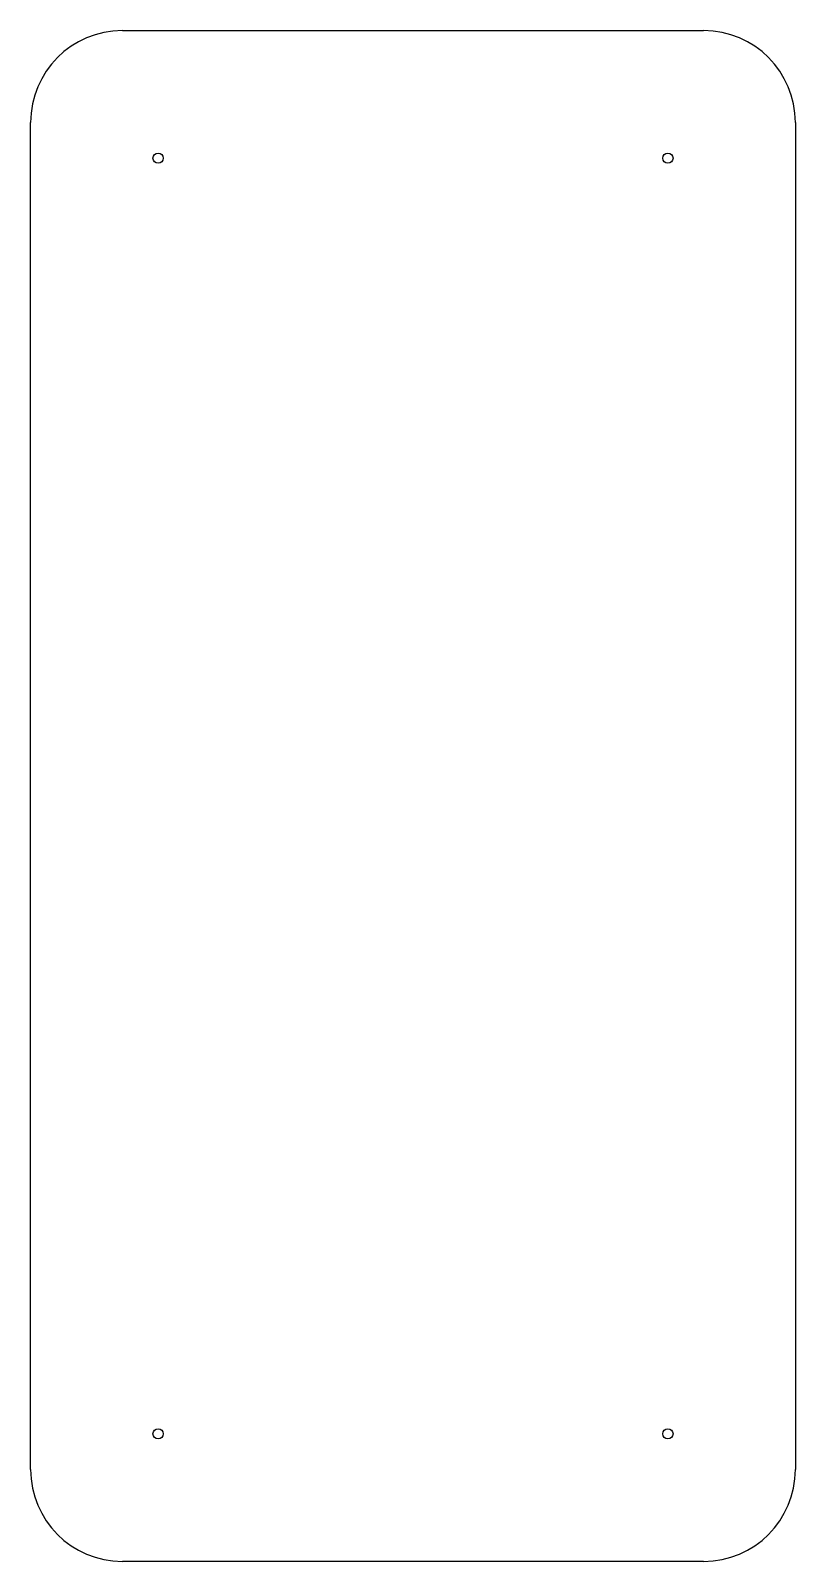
# Model space of a CAD drawing. Header units: metres. Extents: x 0 to 600, y 0 to 1200.
import ezdxf

# ---------------------------------------------------------------- set-up
doc = ezdxf.new("R2010")
doc.units = ezdxf.units.M

msp = doc.modelspace()

# ---------------------------------------------------------------- linework, layer by layer
at = {"layer": 'CONTOUR'}
for p, q in [((72, 1200), (528, 1200)), ((0, 72), (0, 1128)), ((600, 1128), (600, 72)), ((528, 0), (72, 0))]:
    msp.add_line(p, q, dxfattribs=at)
for centre, start, end in [((72, 1128), 90, 180), ((528, 1128), 0, 90), ((72, 72), 180, 270), ((528, 72), 270, 360)]:
    msp.add_arc(centre, 72, start, end, dxfattribs=at)
at = {"layer": 'GATEN'}
for centre in [(100, 1100), (500, 1100), (100, 100), (500, 100)]:
    msp.add_circle(centre, 4, dxfattribs=at)

doc.saveas('drawing.dxf')
